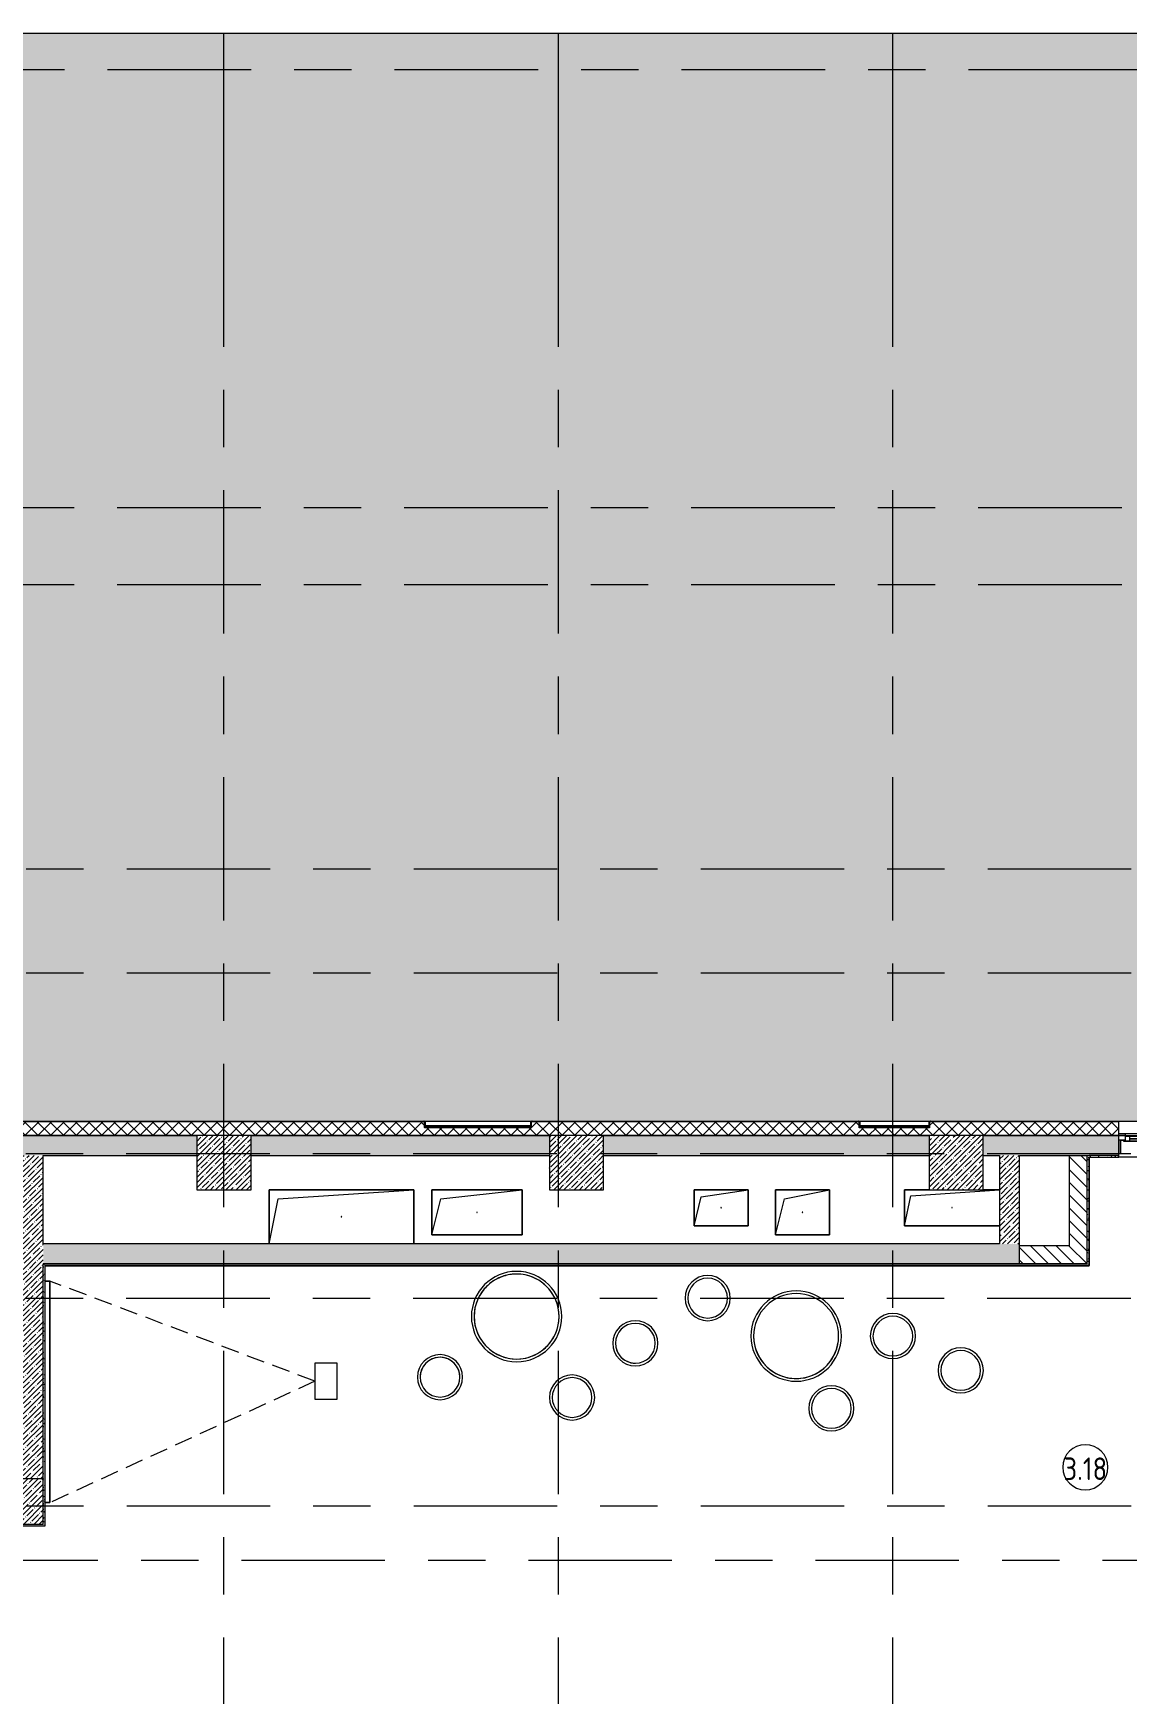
# Model space of a CAD drawing. Header units: millimetres. Extents: x -5714 to 188114, y -8553 to 29000.
# Drawn here: x 20100 to 32198, y 9021 to 27400 of the extents above; entities that cross this region are included whole.
import ezdxf

# ---------------------------------------------------------------- set-up
doc = ezdxf.new("R2010")
doc.units = ezdxf.units.MM
doc.linetypes.add('ADSK_Штрих_ш2 п1', pattern=[300, 200, -100])
doc.linetypes.add('Осевая', pattern=[3175, 635, -476.25, 1587.5, -476.25])
for name, color, linetype, lineweight in [('A-AREA-IDEN', 7, 'Continuous', 9), ('A-DETL', 7, 'Continuous', 9), ('A-DETL-3', 7, 'ADSK_Штрих_ш2 п1', 9), ('A-GENM', 7, 'Continuous', 9), ('A-GLAZ', 7, 'Continuous', 9), ('A-GLAZ-1', 7, 'Continuous', 13), ('A-WALL', 7, 'Continuous', 9), ('I-WALL', 7, 'Continuous', 9), ('S-COLS', 7, 'Continuous', 9), ('Оси', 7, 'Continuous', 9), ('Оси-2', 7, 'Осевая', 9)]:
    doc.layers.add(name, color=color, linetype=linetype, lineweight=lineweight)
for name, color, linetype, lineweight, true_color in [('A-DETL-GENF-1', 7, 'Continuous', 9, 0xd4d4d4), ('A-WALL-1', 7, 'Continuous', 9, 0x3c3c3c), ('A-WALL-FNSH-1', 7, 'Continuous', 9, 0x3c3c3c), ('I-FURN-1', 7, 'Continuous', 9, 0xf0f0f0)]:
    doc.layers.add(name, color=color, linetype=linetype, lineweight=lineweight, true_color=true_color)
doc.styles.add('GOST Common', font='GOST_Common.ttf', dxfattribs={"width": 0.9, "height": 250})
pattern_1 = [(45, (0, 0), (-57.02463, 57.02463), []), (45, (57.025, 0), (-57.02463, 57.02463), [100.806, -20.161, 3.353, -16.808])]
pattern_2 = [(135, (0, 0), (-70.71068, -70.71068), [])]
pattern_3 = [(0, (0, 0), (121.92, 30.48), [10.058, -81.382, 10.058, -81.382, -487.68]), (0, (0, 0), (121.92, 30.48), [-182.88, 10.058, -172.822, 10.058, -81.382, -213.36]), (0, (0, 0), (121.92, 30.48), [-457.2, 10.058, -50.902, 10.058, -142.342]), (120, (45.72, 15.24), (-87.356454, 90.345817), [10.058, -81.382, 10.058, -81.382, -487.68]), (120, (45.72, 15.24), (-87.356454, 90.345817), [-182.88, 10.058, -172.822, 10.058, -81.382, -213.36]), (120, (45.72, 15.24), (-87.356454, 90.345817), [-457.2, 10.058, -50.902, 10.058, -142.342]), (240, (60.96, 76.2), (-34.563546, -120.825817), [10.058, -81.382, 10.058, -81.382, -487.68]), (240, (60.96, 76.2), (-34.563546, -120.825817), [-182.88, 10.058, -172.822, 10.058, -81.382, -213.36]), (240, (60.96, 76.2), (-34.563546, -120.825817), [-457.2, 10.058, -50.902, 10.058, -142.342])]

# ---------------------------------------------------------------- blocks, each defined once
blk = doc.blocks.new('BSC_Колонна _Прямоугольная - 600х600-V5-План размещения напольных электротехнических лючков и розеток 3 этажа в осях 1-12')
at = {"layer": 'S-COLS'}
h = blk.add_hatch(dxfattribs=at)
h.set_pattern_fill('FP_6', color=256, style=0, pattern_type=2)
h.set_pattern_definition([(45, (-26110, -14900), (-57.02463, 57.02463), []), (45, (-26052.975, -14900), (-57.02463, 57.02463), [100.806, -20.161, 3.353, -16.808])])
h.paths.add_polyline_path([(-300, -300), (300, -300), (300, 300), (-300, 300), (-300, 26)])
for p, q in [((300, 300), (-300, 300)), ((-300, 300), (-300, -300)), ((300, -300), (300, 300)), ((-300, -300), (300, -300))]:
    blk.add_line(p, q, dxfattribs=at)
blk = doc.blocks.new('парапет1 - парапет-18629556-План размещения напольных электротехнических лючков и розеток 3 этажа в осях 1-12')
at = {"layer": 'A-GENM'}
blk.add_line((-2411, 27400), (33928, 27400), dxfattribs=at)
blk = doc.blocks.new('BSC_Колонна _Прямоугольная - 500х500-V11-План размещения напольных электротехнических лючков и розеток 3 этажа в осях 1-12')
at = {"layer": 'S-COLS'}
h = blk.add_hatch(dxfattribs=at)
h.set_pattern_fill('FP_18', color=256, style=0, pattern_type=2)
h.set_pattern_definition([(45, (-19960, -11150), (-57.02463, 57.02463), []), (45, (-19902.975, -11150), (-57.02463, 57.02463), [100.806, -20.161, 3.353, -16.808])])
h.paths.add_polyline_path([(-250, -250), (250, -250), (250, 250), (-250, 250)])
for p, q in [((250, 250), (-250, 250)), ((-250, 250), (-250, -250)), ((250, -250), (250, 250)), ((-250, -250), (250, -250))]:
    blk.add_line(p, q, dxfattribs=at)
blk = doc.blocks.new('BSC_Колонна _Прямоугольная - 600х600-V12-План размещения напольных электротехнических лючков и розеток 3 этажа в осях 1-12')
at = {"layer": 'S-COLS'}
h = blk.add_hatch(dxfattribs=at)
h.set_pattern_fill('FP_19', color=256, style=0, pattern_type=2)
h.set_pattern_definition([(45, (-30310, -14900), (-57.02463, 57.02463), []), (45, (-30252.975, -14900), (-57.02463, 57.02463), [100.806, -20.161, 3.353, -16.808])])
h.paths.add_polyline_path([(-300, -300), (300, -300), (300, 300), (-300, 300), (-300, 26)])
for p, q in [((300, 300), (-300, 300)), ((-300, 300), (-300, -300)), ((300, -300), (300, 300)), ((-300, -300), (300, -300))]:
    blk.add_line(p, q, dxfattribs=at)
blk = doc.blocks.new('BSC_Колонна _Прямоугольная - 600х600-V30-План размещения напольных электротехнических лючков и розеток 3 этажа в осях 1-12')
at = {"layer": 'S-COLS'}
h = blk.add_hatch(dxfattribs=at)
h.set_pattern_fill('FP_24', color=256, style=0, pattern_type=2)
h.set_pattern_definition([(45, (-22210, -14900), (-57.02463, 57.02463), []), (45, (-22152.975, -14900), (-57.02463, 57.02463), [100.806, -20.161, 3.353, -16.808])])
h.paths.add_polyline_path([(-300, -300), (300, -300), (300, 300), (-300, 300)])
for p, q in [((300, 300), (-300, 300)), ((-300, 300), (-300, -300)), ((300, -300), (300, 300)), ((-300, -300), (300, -300))]:
    blk.add_line(p, q, dxfattribs=at)
blk = doc.blocks.new('GM_Отверстие прямоугольное _в плите_ - Отверстие-21987487-План размещения напольных электротехнических лючков и розеток 3 этажа в осях 1-12')
at = {"layer": 'A-GENM'}
for p, q in [((-800, -300), (-800, 300)), ((-800, 300), (800, 300)), ((800, 300), (-800, 300)), ((-800, 300), (-800, -300)), ((-800, -300), (-700, 200)), ((-700, 200), (800, 300)), ((800, 300), (800, -300)), ((800, -300), (800, 300))]:
    blk.add_line(p, q, dxfattribs=at)
for start, end in [(360, 180), (180, 360)]:
    blk.add_arc((0, 0), 2.5, start, end, dxfattribs=at)
blk = doc.blocks.new('GM_Отверстие прямоугольное _в плите_ - Отверстие-21955708-План размещения напольных электротехнических лючков и розеток 3 этажа в осях 1-12')
at = {"layer": 'A-GENM'}
for p, q in [((-500, -250), (-500, 250)), ((-500, 250), (500, 250)), ((500, 250), (-500, 250)), ((-500, 250), (-500, -250)), ((-400, 150), (500, 250)), ((500, 250), (500, -250)), ((500, -250), (500, 250)), ((-500, -250), (-400, 150)), ((500, -250), (-500, -250)), ((-500, -250), (500, -250))]:
    blk.add_line(p, q, dxfattribs=at)
for start, end in [(360, 180), (180, 360)]:
    blk.add_arc((0, 0), 2.5, start, end, dxfattribs=at)
blk = doc.blocks.new('GM_Отверстие прямоугольное _в плите_ - Отверстие-21955464-План размещения напольных электротехнических лючков и розеток 3 этажа в осях 1-12')
at = {"layer": 'A-GENM'}
for p, q in [((-300, -200), (-300, 200)), ((-300, 200), (300, 200)), ((300, 200), (-300, 200)), ((-300, 200), (-300, -200)), ((-220, 120), (300, 200)), ((300, 200), (300, -200)), ((300, -200), (300, 200)), ((-300, -200), (-220, 120)), ((300, -200), (-300, -200)), ((-300, -200), (300, -200))]:
    blk.add_line(p, q, dxfattribs=at)
for start, end in [(360, 180), (180, 360)]:
    blk.add_arc((0, 0), 2.5, start, end, dxfattribs=at)
blk = doc.blocks.new('GM_Отверстие прямоугольное _в плите_ - Отверстие-21988131-План размещения напольных электротехнических лючков и розеток 3 этажа в осях 1-12')
at = {"layer": 'A-GENM'}
for p, q in [((-300, -250), (-300, 250)), ((-300, 250), (300, 250)), ((300, 250), (-300, 250)), ((-300, 250), (-300, -250)), ((-200, 150), (300, 250)), ((300, 250), (300, -250)), ((300, -250), (300, 250)), ((-300, -250), (-200, 150)), ((300, -250), (-300, -250)), ((-300, -250), (300, -250))]:
    blk.add_line(p, q, dxfattribs=at)
for start, end in [(360, 180), (180, 360)]:
    blk.add_arc((0, 0), 2.5, start, end, dxfattribs=at)
blk = doc.blocks.new('GM_Отверстие прямоугольное _в плите_ - Отверстие-21988258-План размещения напольных электротехнических лючков и розеток 3 этажа в осях 1-12')
at = {"layer": 'A-GENM'}
for p, q in [((-525, -200), (-525, 200)), ((-525, 200), (-255, 200)), ((-255, 200), (-525, 200)), ((-525, 200), (-525, -200)), ((-458, 133), (525, 200)), ((345, 200), (525, 200)), ((525, 200), (345, 200)), ((-525, -200), (-458, 133)), ((525, -200), (-525, -200)), ((-525, -200), (525, -200))]:
    blk.add_line(p, q, dxfattribs=at)
for start, end in [(360, 180), (180, 360)]:
    blk.add_arc((0, 0), 2.5, start, end, dxfattribs=at)
blk = doc.blocks.new('120_Окно_СКБ_1Ст - 120_Окно_СКБ_1Ст_900х2500_h_-20705657-План размещения напольных электротехнических лючков и розеток 3 этажа в осях 1-12')
at = {"layer": 'A-GLAZ'}
for p, q in [((450, -57), (-450, -57)), ((-430, -127), (-400, -127)), ((-330, -107), (330, -107)), ((330, -117), (-330, -117)), ((400, -127), (450, -127))]:
    blk.add_line(p, q, dxfattribs=at)
at = {"layer": 'A-GLAZ-1'}
for p, q in [((-450, -127), (-450, -57)), ((-450, -57), (-380, -57)), ((-380, -127), (-450, -127)), ((-380, -127), (-400, -127)), ((-400, -127), (-400, -137)), ((-400, -137), (400, -137)), ((400, -137), (-400, -137)), ((-380, -57), (-380, -127)), ((380, -87), (-380, -87)), ((-380, -87), (-380, -127)), ((-330, -137), (-330, -87)), ((330, -137), (330, -87)), ((380, -127), (380, -57)), ((380, -57), (450, -57)), ((380, -127), (380, -87)), ((450, -127), (380, -127)), ((400, -127), (380, -127)), ((400, -137), (400, -127)), ((450, -57), (450, -127))]:
    blk.add_line(p, q, dxfattribs=at)
blk = doc.blocks.new('Уголок вложенный - Уголок вложенный-23831105-План размещения напольных электротехнических лючков и розеток 3 этажа в осях 1-12')
at = {"layer": 'A-GENM'}
for p, q in [((29237, 15288), (29237, 15349)), ((29244, 15285), (29240, 15285)), ((29244, 15358), (29244, 15285))]:
    blk.add_line(p, q, dxfattribs=at)
at = {"layer": 'A-GENM', "flags": 128}
for points in [[(29237, 15349), (29237, 15351), (29236, 15353), (29235, 15355), (29234, 15356), (29232, 15357), (29230, 15358), (29228, 15358)], [(29240, 15285), (29239, 15285), (29239, 15285), (29238, 15286), (29238, 15286), (29237, 15287), (29237, 15287), (29237, 15288)]]:
    blk.add_lwpolyline(points, dxfattribs=at)
blk = doc.blocks.new('Уголок вложенный - Уголок вложенный-V41-План размещения напольных электротехнических лючков и розеток 3 этажа в осях 1-12')
at = {"layer": 'A-GENM'}
for p, q in [((30010, 15285), (30010, 15358)), ((30014, 15285), (30010, 15285)), ((30017, 15349), (30017, 15288))]:
    blk.add_line(p, q, dxfattribs=at)
at = {"layer": 'A-GENM', "flags": 128}
for points in [[(30017, 15288), (30017, 15287), (30017, 15287), (30016, 15286), (30016, 15286), (30015, 15285), (30015, 15285), (30014, 15285)], [(30026, 15358), (30024, 15358), (30022, 15357), (30020, 15356), (30019, 15355), (30018, 15353), (30017, 15351), (30017, 15349)]]:
    blk.add_lwpolyline(points, dxfattribs=at)
blk = doc.blocks.new('Уголок вложенный - Уголок вложенный-V42-План размещения напольных электротехнических лючков и розеток 3 этажа в осях 1-12')
at = {"layer": 'A-GENM'}
blk.add_line((30010, 15285), (29244, 15285), dxfattribs=at)
at = {"layer": 'A-GENM', "flags": 128}
for points in [[(29239, 15285), (29239, 15285), (29238, 15286), (29238, 15286), (29237, 15287), (29237, 15287)], [(30017, 15287), (30017, 15287), (30016, 15286), (30016, 15286), (30015, 15285), (30015, 15285)]]:
    blk.add_lwpolyline(points, dxfattribs=at)
blk = doc.blocks.new('Полоса с поворотом - Полоса с поворотом-23831239-План размещения напольных электротехнических лючков и розеток 3 этажа в осях 1-12')
at = {"layer": 'A-GENM'}
for p, q in [((25603, 15306), (24437, 15306)), ((24437, 15298), (25603, 15298))]:
    blk.add_line(p, q, dxfattribs=at)
blk = doc.blocks.new('Уголок вложенный - Уголок вложенный-23831240-План размещения напольных электротехнических лючков и розеток 3 этажа в осях 1-12')
at = {"layer": 'A-GENM'}
blk.add_line((25603, 15285), (24437, 15285), dxfattribs=at)
at = {"layer": 'A-GENM', "flags": 128}
for points in [[(24433, 15285), (24432, 15285), (24431, 15286), (24431, 15286), (24431, 15287), (24430, 15287)], [(25610, 15287), (25610, 15287), (25610, 15286), (25609, 15286), (25609, 15285), (25608, 15285)]]:
    blk.add_lwpolyline(points, dxfattribs=at)
blk = doc.blocks.new('Полоса с поворотом - Полоса с поворотом-23831104-План размещения напольных электротехнических лючков и розеток 3 этажа в осях 1-12')
at = {"layer": 'A-GENM'}
for p, q in [((19783, 15306), (19017, 15306)), ((19017, 15298), (19783, 15298))]:
    blk.add_line(p, q, dxfattribs=at)
blk = doc.blocks.new('ПУФ_500 - 1_50а-26160883-План размещения напольных электротехнических лючков и розеток 3 этажа в осях 1-12')
at = {"layer": 'I-FURN-1'}
for radius, start, end in [(250, 360, 180), (250, 0, 180), (220, 360, 180), (220, 0, 128.5714), (250, 180, 360), (220, 167.1429, 180), (220, 180, 360), (220, 180, 360), (220, 154.2857, 167.1429), (220, 128.5714, 154.2857), (250, 180, 360)]:
    blk.add_arc((0, 0), radius, start, end, dxfattribs=at)
blk = doc.blocks.new('ПУФ_500 - 1_50б-32041553-План размещения напольных электротехнических лючков и розеток 3 этажа в осях 1-12')
at = {"layer": 'I-FURN-1'}
for radius, start, end in [(250, 360, 180), (250, 0, 180), (220, 360, 180), (220, 0, 180), (250, 180, 360), (220, 180, 360), (220, 180, 360), (250, 180, 360)]:
    blk.add_arc((0, 0), radius, start, end, dxfattribs=at)
blk = doc.blocks.new('ПУФ_500 - 1_50а-V81-План размещения напольных электротехнических лючков и розеток 3 этажа в осях 1-12')
at = {"layer": 'I-FURN-1'}
for radius, start, end in [(250, 360, 180), (250, 0, 180), (220, 360, 180), (220, 0, 180), (250, 180, 360), (220, 180, 360), (220, 180, 257.1429), (220, 270, 360), (250, 180, 360), (220, 257.1429, 270)]:
    blk.add_arc((0, 0), radius, start, end, dxfattribs=at)
blk = doc.blocks.new('ПУФ_500 - 1_50в-32041615-План размещения напольных электротехнических лючков и розеток 3 этажа в осях 1-12')
at = {"layer": 'I-FURN-1'}
for radius, start, end in [(250, 360, 180), (250, 0, 180), (220, 360, 180), (220, 0, 180), (250, 180, 360), (220, 180, 360), (220, 180, 360), (250, 180, 360)]:
    blk.add_arc((0, 0), radius, start, end, dxfattribs=at)
blk = doc.blocks.new('ПУФ2 - 1_52б-V82-План размещения напольных электротехнических лючков и розеток 3 этажа в осях 1-12')
at = {"layer": 'I-FURN-1'}
for radius, start, end in [(500, 360, 180), (500, 0, 180), (470, 360, 180), (470, 0, 180), (500, 180, 360), (470, 180, 360), (470, 180, 234), (470, 261, 360), (500, 180, 360), (470, 234, 261)]:
    blk.add_arc((0, 0), radius, start, end, dxfattribs=at)
blk = doc.blocks.new('ПУФ2 - 1_52б-V103-План размещения напольных электротехнических лючков и розеток 3 этажа в осях 1-12')
at = {"layer": 'I-FURN-1'}
for radius, start, end in [(500, 360, 180), (500, 0, 180), (470, 360, 180), (470, 126, 135), (470, 108, 126), (470, 99, 108), (470, 90, 99), (470, 54, 90), (470, 45, 54), (470, 144, 162), (470, 135, 144), (470, 36, 45), (470, 0, 36), (500, 180, 360), (470, 162, 180), (470, 180, 360), (470, 180, 189), (470, 351, 360), (500, 180, 360), (470, 189, 234), (470, 324, 342), (470, 342, 351), (470, 306, 315), (470, 315, 324), (470, 234, 243), (470, 243, 279), (470, 279, 306)]:
    blk.add_arc((0, 0), radius, start, end, dxfattribs=at)
blk = doc.blocks.new('Марка_Помещения - Номер-25198446-План размещения напольных электротехнических лючков и розеток 3 этажа в осях 1-12')
at = {"layer": 'A-AREA-IDEN'}
for start, end in [(360, 180), (180, 360)]:
    blk.add_arc((0, 0), 2.5, start, end, dxfattribs=at)

msp = doc.modelspace()

# ---------------------------------------------------------------- hatches: boundary and pattern name
at = {"layer": 'A-DETL-GENF-1'}
msp.add_hatch(color=256, dxfattribs=at).paths.add_polyline_path([(-278.8, 14774.9), (-268, 14774.9), (-268, 15358), (38282.7, 15358), (38282.7, 23888.3), (33928.1, 23888.3), (33928.1, 27398.1), (-2409.1, 27398.1), (-2409.1, 14774.9), (-1624.9, 14774.9)])
at = {"layer": 'A-WALL'}
h = msp.add_hatch(dxfattribs=at)
h.set_pattern_fill('FP_9', color=256, style=0, pattern_type=2)
h.set_pattern_definition([(45, (0, 0), (-70.71068, 70.71068), []), (135, (0, 0), (-70.71068, -70.71068), [])])
h.paths.add_polyline_path([(38086.5, 15200), (38282.7, 15200), (38282.7, 15350), (37810, 15350), (37810, 15200)])
h.paths.add_polyline_path([(34721.1, 15200), (35410, 15200), (35410, 15350), (34660, 15350), (34660, 15200)])
h.paths.add_polyline_path([(33711.5, 15200), (33760, 15200), (33760, 15350), (33610, 15350), (33610, 15200)])
h.paths.add_polyline_path([(32110, 15200), (32110, 15350), (30017, 15349), (30017, 15288), (30014, 15285), (29240, 15285), (29237, 15288), (29236.3, 15350), (25610.3, 15349), (25610.3, 15288), (25607.3, 15285), (24433.3, 15285), (24430.3, 15288), (24429.5, 15350), (19790, 15349), (19790, 15288), (19787, 15285), (19013, 15285), (19010, 15288), (19009.3, 15350), (14783, 15349), (14781.9, 15285.7), (14780, 15285), (14603.7, 15286.1), (14603, 15288), (14602.3, 15350), (12860, 15350), (12860, 15200), (32028.8, 15200)])
h.paths.add_polyline_path([(9760, 15200), (9760, 15350), (9160, 15350), (9160, 15200)])
h.paths.add_polyline_path([(8260, 15200), (8260, 15350), (7660, 15350), (7660, 15200), (7798.1, 15200)])
h.paths.add_polyline_path([(6760, 15200), (6760, 15350), (40, 15350), (40, 15293), (-110, 15293), (-110, 15200), (6452, 15200)])
h.paths.add_polyline_path([(33010, 15200), (33240, 15200), (33240, 15350), (33010, 15350)])
at = {"layer": 'I-WALL'}
h = msp.add_hatch(dxfattribs=at)
h.set_pattern_fill('FP_10', color=256, style=0, pattern_type=2)
h.set_pattern_definition(pattern_1)
h.paths.add_polyline_path([(21910, 14980), (21910, 15200), (18710.3, 15200), (18710.3, 14980), (20210, 14980)])
h.paths.add_polyline_path([(22605.8, 14980), (25810, 14980), (25810, 15200), (22510, 15200), (22510, 14980)])
h.paths.add_polyline_path([(26410, 14980), (30010, 14980), (30010, 15200), (26410, 15200), (26410, 15094.6)])
h.paths.add_polyline_path([(30790, 14980), (32110, 14980), (32110, 15200), (30610, 15200), (30610, 14980), (30682.7, 14980)])
h.paths.add_polyline_path([(14890, 14980), (18110.3, 14980), (18110.3, 15200), (14310, 15200), (14310, 14980), (14865.4, 14980)])
h = msp.add_hatch(dxfattribs=at)
h.set_pattern_fill('FP_35', color=256, style=0, pattern_type=2)
h.set_pattern_definition(pattern_3)
h.paths.add_polyline_path([(32130, 15000), (32130, 15148), (32110, 15148), (32110, 15000)])
h = msp.add_hatch(dxfattribs=at)
h.set_pattern_fill('FP_10', color=256, style=0, pattern_type=2)
h.set_pattern_definition(pattern_1)
h.paths.add_polyline_path([(20210, 11400), (20210, 14980), (19990, 14980), (19990, 11400)])
h = msp.add_hatch(dxfattribs=at)
h.set_pattern_fill('FP_10', color=256, style=0, pattern_type=2)
h.set_pattern_definition(pattern_1)
h.paths.add_polyline_path([(31010, 14000), (31010, 14980), (30790, 14980), (30790, 14000)])
h = msp.add_hatch(dxfattribs=at)
h.set_pattern_fill('FP_8', color=256, style=0, pattern_type=2)
h.set_pattern_definition(pattern_2)
h.paths.add_polyline_path([(31761.2, 13980), (31761.2, 14980), (31561.2, 14980), (31561.2, 13980)])
h = msp.add_hatch(dxfattribs=at)
h.set_pattern_fill('FP_35', color=256, style=0, pattern_type=2)
h.set_pattern_definition(pattern_3)
h.paths.add_polyline_path([(31781.2, 13780), (31781.2, 14980), (31761.2, 14980), (31761.2, 13780)])
h = msp.add_hatch(dxfattribs=at)
h.set_pattern_fill('FP_35', color=256, style=0, pattern_type=2)
h.set_pattern_definition(pattern_3)
h.paths.add_polyline_path([(32110, 14960), (32110, 14980), (31781.2, 14980), (31781.2, 14960), (32028.8, 14960)])
h = msp.add_hatch(dxfattribs=at)
h.set_pattern_fill('FP_10', color=256, style=0, pattern_type=2)
h.set_pattern_definition(pattern_1)
h.paths.add_polyline_path([(30682.7, 13780), (31010, 13780), (31010, 14000), (20210, 14000), (20210, 13780), (30009.6, 13780)])
h = msp.add_hatch(dxfattribs=at)
h.set_pattern_fill('FP_8', color=256, style=0, pattern_type=2)
h.set_pattern_definition(pattern_2)
h.paths.add_polyline_path([(31761.2, 13780), (31761.2, 13980), (31010, 13980), (31010, 13780)])
h = msp.add_hatch(dxfattribs=at)
h.set_pattern_fill('FP_35', color=256, style=0, pattern_type=2)
h.set_pattern_definition(pattern_3)
h.paths.add_polyline_path([(20210, 10900), (20230, 10900), (20230, 13780), (20210, 13780), (20210, 11400)])
h = msp.add_hatch(dxfattribs=at)
h.set_pattern_fill('FP_35', color=256, style=0, pattern_type=2)
h.set_pattern_definition(pattern_3)
h.paths.add_polyline_path([(31781.2, 13760), (31781.2, 13780), (20230, 13780), (20231, 13760), (30682.7, 13760)])
h = msp.add_hatch(dxfattribs=at)
h.set_pattern_fill('FP_35', color=256, style=0, pattern_type=2)
h.set_pattern_definition(pattern_3)
h.paths.add_polyline_path([(20210, 10880), (20230, 10880), (20230, 10900), (16940, 10900), (16940, 10892), (16910, 10892), (16910, 10880), (19913.5, 10880)])
h.paths.add_polyline_path([(15930, 10880), (15960, 10880), (15960, 10892), (15930, 10892), (15930, 10900), (15391, 10900), (15391, 10892), (15361, 10892), (15361, 10880), (15875, 10880)])
h.paths.add_polyline_path([(14210, 10880), (14411, 10880), (14411, 10892), (14381, 10892), (14381, 10900), (12961.3, 10900), (12961.3, 10880), (13710, 10880)])

# ---------------------------------------------------------------- linework, layer by layer
at = {"layer": 'A-DETL'}
for p, q in [((33928.1, 27398.1), (-2409.1, 27398.1)), ((-268, 15358), (38282.7, 15358)), ((23462, 12680), (23215, 12680)), ((23215, 12680), (23215, 12280)), ((23462, 12280), (23462, 12680)), ((23215, 12280), (23462, 12280))]:
    msp.add_line(p, q, dxfattribs=at)
at = {"layer": 'A-DETL-3'}
for q in [(20285, 13588), (20285, 11137)]:
    msp.add_line((23215, 12480), q, dxfattribs=at)
at = {"layer": 'A-WALL'}
for p, q in [((24430.1, 15350), (19790.1, 15350)), ((24429.4, 15353), (19790.8, 15353)), ((29236.9, 15350), (25610.4, 15350)), ((29236.2, 15353), (25611.1, 15353)), ((32110, 15350), (30017.1, 15350)), ((32110, 15353), (30017.8, 15353)), ((21910, 15200), (18710.3, 15200)), ((25810, 15200), (22510, 15200)), ((30010, 15200), (26410, 15200)), ((32110, 15200), (30610, 15200)), ((32110, 14980), (31781.2, 14980)), ((31781.2, 14960), (32110, 14960)), ((31781.2, 14960), (31781.2, 13760)), ((31761.2, 13780), (20210, 13780)), ((20230, 13760), (20230, 10900)), ((31781.2, 13760), (20230, 13760))]:
    msp.add_line(p, q, dxfattribs=at)
at = {"layer": 'A-WALL-1'}
for p, q in [((32110, 14960), (32110, 15350)), ((14310, 15200), (21910, 15200)), ((22510, 15200), (25810, 15200)), ((26410, 15200), (30010, 15200)), ((30610, 15200), (33010, 15200)), ((32130, 15148), (32110, 15148)), ((32130, 15000), (32130, 15148)), ((20210, 14000), (20210, 14980)), ((20210, 14980), (21910, 14980)), ((22510, 14980), (25810, 14980)), ((26410, 14980), (30010, 14980)), ((30610, 14980), (30790, 14980)), ((30790, 14980), (30790, 14000)), ((31010, 14980), (31781.2, 14980)), ((31010, 13780), (31010, 14980)), ((31561.2, 14980), (31561.2, 13980)), ((31761.2, 13780), (31761.2, 14980)), ((32110, 15000), (32130, 15000)), ((30790, 14000), (20210, 14000)), ((31561.2, 13980), (31010, 13980)), ((20210, 11400), (20210, 13780)), ((16910, 10880), (20230, 10880))]:
    msp.add_line(p, q, dxfattribs=at)
at = {"layer": 'A-WALL-FNSH-1'}
for p, q in [((32110, 15350), (32110, 15358)), ((32131, 15148), (32130, 15148)), ((32131, 15000), (32131, 15148)), ((31782.2, 14959), (32110, 14959)), ((31782.2, 13759), (31782.2, 14959)), ((32110, 14959), (32110, 14960)), ((32130, 15000), (32131, 15000)), ((20231, 10879), (20231, 13759)), ((20231, 13759), (31782.2, 13759)), ((16910, 10879), (20231, 10879)), ((20230, 10900), (20230, 10880))]:
    msp.add_line(p, q, dxfattribs=at)
at = {"layer": 'I-FURN-1'}
for p, q in [((20285, 13588), (20230, 13588)), ((20230, 13588), (20285, 13588)), ((20285, 11137), (20285, 13588)), ((20285, 13588), (20285, 11137)), ((20230, 11137), (20285, 11137)), ((20285, 11137), (20230, 11137))]:
    msp.add_line(p, q, dxfattribs=at)
at = {"layer": 'I-WALL'}
msp.add_line((32989, 14959), (32110, 14959), dxfattribs=at)
at = {"layer": 'Оси'}
for p, q in [((22210, 24898.1), (22210, 27398.1)), ((25910, 24898.1), (25910, 27398.1)), ((29610, 24898.1), (29610, 27398.1)), ((31110.5, 27000), (33610.5, 27000))]:
    msp.add_line(p, q, dxfattribs=at)
at = {"layer": 'Оси-2'}
for p, q in [((-2413.7, 27000), (31110.5, 27000)), ((22210, 593.7), (22210, 24898.1)), ((25910, 593.7), (25910, 24898.1)), ((29610, 593.7), (29610, 24898.1)), ((-2307, 22150), (36260, 22150)), ((-2307, 21300), (36260, 21300)), ((-2202.5, 18150), (36260, 18150)), ((-2202.5, 17000), (36260, 17000)), ((-2206.6, 15000), (35660, 15000)), ((-2206.6, 13400), (35660, 13400)), ((-2202.5, 11100), (36260, 11100)), ((-932.5, 10500), (36260, 10500))]:
    msp.add_line(p, q, dxfattribs=at)

# ---------------------------------------------------------------- block references
at = {"layer": 'A-AREA-IDEN', "xscale": 99.99999999999993, "yscale": 99.99999999999993, "zscale": 99.99999999999993}
msp.add_blockref('Марка_Помещения - Номер-25198446-План размещения напольных электротехнических лючков и розеток 3 этажа в осях 1-12', (31739.4, 11527.9), dxfattribs=at)
at = {"layer": 'A-GENM'}
for name, p in [('парапет1 - парапет-18629556-План размещения напольных электротехнических лючков и розеток 3 этажа в осях 1-12', (0, 0)), ('Уголок вложенный - Уголок вложенный-23831105-План размещения напольных электротехнических лючков и розеток 3 этажа в осях 1-12', (-4806.7, 0)), ('Уголок вложенный - Уголок вложенный-23831240-План размещения напольных электротехнических лючков и розеток 3 этажа в осях 1-12', (0, 0)), ('Полоса с поворотом - Полоса с поворотом-23831239-План размещения напольных электротехнических лючков и розеток 3 этажа в осях 1-12', (0, 0)), ('Уголок вложенный - Уголок вложенный-V41-План размещения напольных электротехнических лючков и розеток 3 этажа в осях 1-12', (-4406.7, 0)), ('Уголок вложенный - Уголок вложенный-23831105-План размещения напольных электротехнических лючков и розеток 3 этажа в осях 1-12', (0, 0)), ('Уголок вложенный - Уголок вложенный-V42-План размещения напольных электротехнических лючков и розеток 3 этажа в осях 1-12', (0, 0)), ('Полоса с поворотом - Полоса с поворотом-23831104-План размещения напольных электротехнических лючков и розеток 3 этажа в осях 1-12', (10227, 0)), ('Уголок вложенный - Уголок вложенный-V41-План размещения напольных электротехнических лючков и розеток 3 этажа в осях 1-12', (0, 0)), ('GM_Отверстие прямоугольное _в плите_ - Отверстие-21987487-План размещения напольных электротехнических лючков и розеток 3 этажа в осях 1-12', (23510, 14300)), ('GM_Отверстие прямоугольное _в плите_ - Отверстие-21955708-План размещения напольных электротехнических лючков и розеток 3 этажа в осях 1-12', (25010, 14350)), ('GM_Отверстие прямоугольное _в плите_ - Отверстие-21955464-План размещения напольных электротехнических лючков и розеток 3 этажа в осях 1-12', (27710, 14400)), ('GM_Отверстие прямоугольное _в плите_ - Отверстие-21988131-План размещения напольных электротехнических лючков и розеток 3 этажа в осях 1-12', (28610, 14350)), ('GM_Отверстие прямоугольное _в плите_ - Отверстие-21988258-План размещения напольных электротехнических лючков и розеток 3 этажа в осях 1-12', (30265, 14400))]:
    msp.add_blockref(name, p, dxfattribs=at)
at = {"layer": 'A-GLAZ'}
msp.add_blockref('120_Окно_СКБ_1Ст - 120_Окно_СКБ_1Ст_900х2500_h_-20705657-План размещения напольных электротехнических лючков и розеток 3 этажа в осях 1-12', (32560, 15275), dxfattribs=at)
at = {"layer": 'I-FURN-1'}
for name, p in [('ПУФ2 - 1_52б-V103-План размещения напольных электротехнических лючков и розеток 3 этажа в осях 1-12', (25447.6, 13196.2)), ('ПУФ_500 - 1_50в-32041615-План размещения напольных электротехнических лючков и розеток 3 этажа в осях 1-12', (27561.2, 13400)), ('ПУФ2 - 1_52б-V82-План размещения напольных электротехнических лючков и розеток 3 этажа в осях 1-12', (28540, 12980)), ('ПУФ_500 - 1_50б-32041553-План размещения напольных электротехнических лючков и розеток 3 этажа в осях 1-12', (29610, 12980)), ('ПУФ_500 - 1_50а-V81-План размещения напольных электротехнических лючков и розеток 3 этажа в осях 1-12', (26761.2, 12900)), ('ПУФ_500 - 1_50а-26160883-План размещения напольных электротехнических лючков и розеток 3 этажа в осях 1-12', (24600.3, 12525)), ('ПУФ_500 - 1_50в-32041615-План размещения напольных электротехнических лючков и розеток 3 этажа в осях 1-12', (30361.2, 12600)), ('ПУФ_500 - 1_50б-32041553-План размещения напольных электротехнических лючков и розеток 3 этажа в осях 1-12', (26061.2, 12300)), ('ПУФ_500 - 1_50в-32041615-План размещения напольных электротехнических лючков и розеток 3 этажа в осях 1-12', (28930, 12180))]:
    msp.add_blockref(name, p, dxfattribs=at)
at = {"layer": 'S-COLS'}
for name, p in [('BSC_Колонна _Прямоугольная - 600х600-V30-План размещения напольных электротехнических лючков и розеток 3 этажа в осях 1-12', (22210, 14900)), ('BSC_Колонна _Прямоугольная - 600х600-V5-План размещения напольных электротехнических лючков и розеток 3 этажа в осях 1-12', (26110, 14900)), ('BSC_Колонна _Прямоугольная - 600х600-V12-План размещения напольных электротехнических лючков и розеток 3 этажа в осях 1-12', (30310, 14900)), ('BSC_Колонна _Прямоугольная - 500х500-V11-План размещения напольных электротехнических лючков и розеток 3 этажа в осях 1-12', (19960, 11150))]:
    msp.add_blockref(name, p, dxfattribs=at)

# ---------------------------------------------------------------- texts
at = {"layer": 'A-AREA-IDEN', "insert": (31497.5, 11636.4), "char_height": 250, "width": 606.076, "attachment_point": 1, "style": 'GOST Common'}
msp.add_mtext('3.18', dxfattribs=at)

doc.saveas('drawing.dxf')
